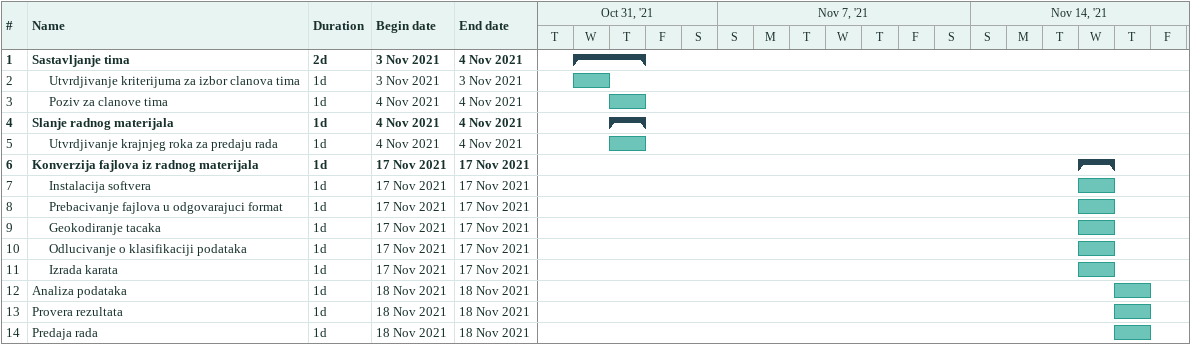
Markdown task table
| ID | Level | Task | Duration | Start | Finish |
|---|---|---|---|---|---|
| 1 | 1 | **Sastavljanje tima** | 2d | 2021-11-03 | 2021-11-04 |
| 2 | 2 | Utvrdjivanje kriterijuma za izbor clanova tima | 1d | 2021-11-03 | 2021-11-03 |
| 3 | 2 | Poziv za clanove tima | 1d | 2021-11-04 | 2021-11-04 |
| 4 | 1 | **Slanje radnog materijala** | 1d | 2021-11-04 | 2021-11-04 |
| 5 | 2 | Utvrdjivanje krajnjeg roka za predaju rada | 1d | 2021-11-04 | 2021-11-04 |
| 6 | 1 | **Konverzija fajlova iz radnog materijala** | 1d | 2021-11-17 | 2021-11-17 |
| 7 | 2 | Instalacija softvera | 1d | 2021-11-17 | 2021-11-17 |
| 8 | 2 | Prebacivanje fajlova u odgovarajuci format | 1d | 2021-11-17 | 2021-11-17 |
| 9 | 2 | Geokodiranje tacaka | 1d | 2021-11-17 | 2021-11-17 |
| 10 | 2 | Odlucivanje o klasifikaciji podataka | 1d | 2021-11-17 | 2021-11-17 |
| 11 | 2 | Izrada karata | 1d | 2021-11-17 | 2021-11-17 |
| 12 | 1 | Analiza podataka | 1d | 2021-11-18 | 2021-11-18 |
| 13 | 1 | Provera rezultata | 1d | 2021-11-18 | 2021-11-18 |
| 14 | 1 | Predaja rada | 1d | 2021-11-18 | 2021-11-18 |
